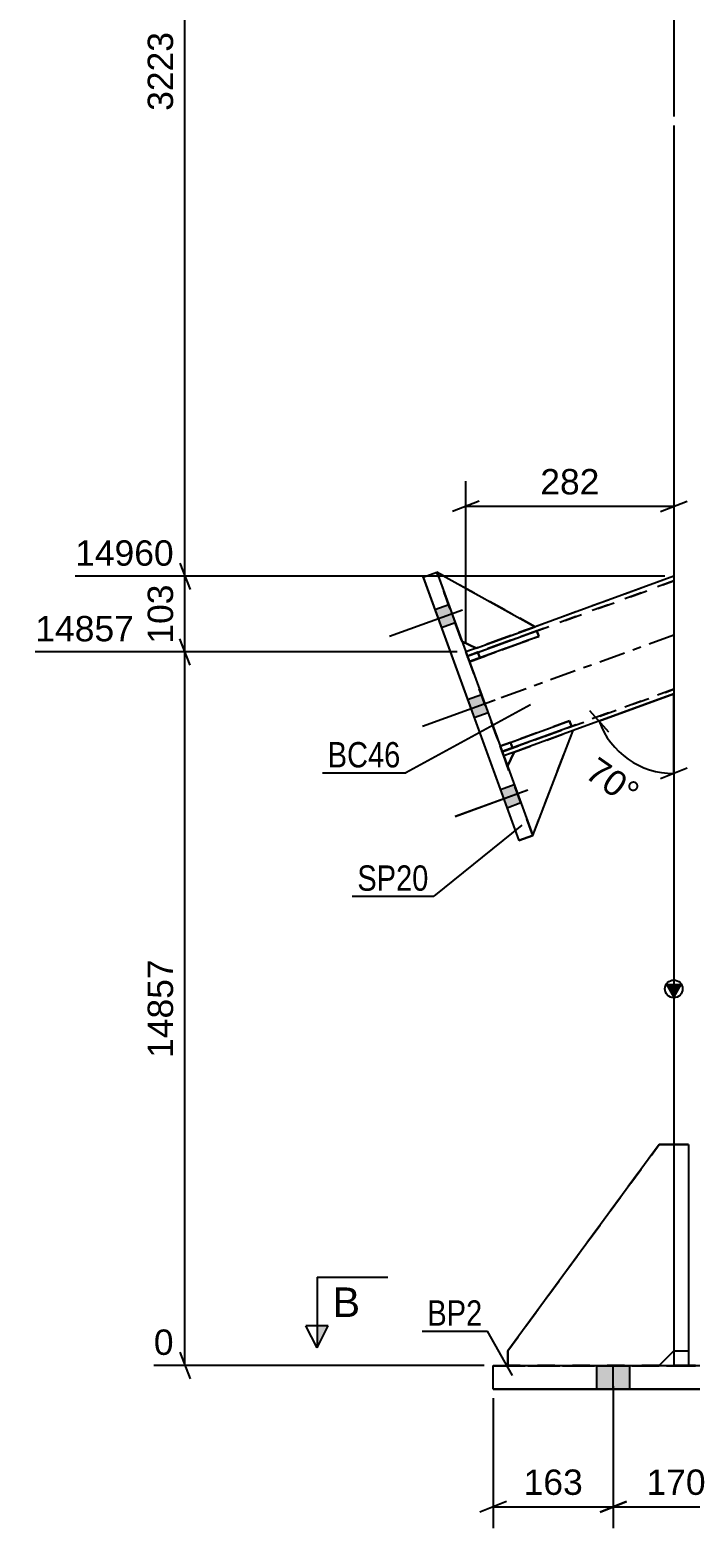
# Model space of a CAD drawing. Header units: millimetres. Extents: x -213 to 628, y -260 to 334.
# Drawn here: x 211 to 285.6, y -18.6 to 150.8 of the extents above; entities that cross this region are included whole.
import ezdxf

# ---------------------------------------------------------------- set-up
doc = ezdxf.new("R2010")
doc.units = ezdxf.units.MM
doc.linetypes.add('DXK_LINE_DOT2', pattern=[3.9198, 1.9599, -1.9599])
doc.linetypes.add('DXK_LINE_DOT3', pattern=[5.9187, 2.979, -0.9799, 0.9799, -0.9799])
doc.styles.add('Arial', font='ARIAL.TTF', dxfattribs={"height": 0.2})
doc.styles.add('Arial Narrow', font='ARIALN.TTF', dxfattribs={"height": 0.2})

# ---------------------------------------------------------------- blocks, each defined once
blk = doc.blocks.new('Part-284856391-1852 - 1775')
at = {"color": 7, "linetype": 'DXK_LINE_DOT2'}
for p, q in [((283.76, 24.78), (283.76, -0.23)), ((283.76, 24.78), (285.43, 24.78)), ((285.43, 24.78), (283.76, 24.78)), ((285.43, 24.78), (285.43, -0.23)), ((283.76, 1.45), (285.43, 1.45)), ((283.76, 1.44), (285.43, 1.44)), ((283.76, -0.22), (283.76, -0.2)), ((285.43, -0.22), (283.76, -0.22)), ((283.76, -0.23), (285.43, -0.23)), ((285.43, -0.22), (285.43, -0.2))]:
    blk.add_line(p, q, dxfattribs=at)
blk = doc.blocks.new('Part-284856391-1906 - 1775')
at = {"linetype": 'Continuous'}
blk.add_hatch(color=2, dxfattribs=at).paths.add_polyline_path([(283.76, 41.47), (282.96, 42.87), (284.56, 42.87)])
at = {"color": 2, "linetype": 'Continuous'}
for p, q in [((283.76, 226.72), (283.76, 140.96)), ((283.76, 139.96), (283.76, 42.46)), ((283.76, 41.47), (282.96, 42.87)), ((282.96, 42.87), (284.56, 42.87)), ((284.56, 42.87), (283.76, 41.47)), ((283.76, 41.46), (283.76, 24.79))]:
    blk.add_line(p, q, dxfattribs=at)
at = {"color": 7, "linetype": 'DXK_LINE_DOT2'}
for p, q in [((283.76, 24.79), (283.76, -0.22)), ((283.76, -0.22), (283.76, -0.21)), ((284.07, -0.21), (283.76, -0.21)), ((283.76, -0.22), (284.07, -0.22)), ((284.93, -0.21), (284.07, -0.21)), ((284.07, -0.22), (284.93, -0.22)), ((286.23, -0.21), (284.93, -0.21)), ((284.93, -0.22), (286.23, -0.22))]:
    blk.add_line(p, q, dxfattribs=at)
at = {"color": 2, "linetype": 'Continuous'}
blk.add_circle((283.76, 42.37), 1, dxfattribs=at)
blk = doc.blocks.new('Part-284856391-2100 - 1775')
at = {"color": 7, "linetype": 'DXK_LINE_DOT2'}
for p, q in [((259.84, 81.63), (256.99, 89.46)), ((256.99, 89.46), (268.1, 83.3)), ((256.99, 89.46), (256.99, 89.46)), ((256.99, 89.46), (259.84, 81.63)), ((268.1, 83.3), (256.99, 89.46)), ((268.1, 83.3), (261.44, 80.88)), ((261.44, 80.88), (268.1, 83.3)), ((268.1, 83.3), (268.1, 83.3)), ((261.44, 80.88), (259.84, 81.63)), ((259.84, 81.63), (259.84, 81.63)), ((259.84, 81.63), (259.84, 81.63)), ((261.44, 80.88), (261.44, 80.88)), ((261.44, 80.88), (261.44, 80.88))]:
    blk.add_line(p, q, dxfattribs=at)
at = {"color": 2, "linetype": 'Continuous'}
blk.add_line((259.84, 81.63), (261.44, 80.88), dxfattribs=at)
blk = doc.blocks.new('Part-284856391-1849 - 1775')
at = {"color": 2, "linetype": 'Continuous'}
for p, q in [((263.35, -2.89), (263.35, -0.2)), ((263.35, -0.2), (387.51, -0.2)), ((387.51, -2.89), (387.51, -0.2)), ((263.35, -2.87), (263.35, -2.89)), ((387.51, -2.87), (263.35, -2.87)), ((263.35, -2.89), (387.51, -2.89)), ((387.51, -2.87), (387.51, -2.89))]:
    blk.add_line(p, q, dxfattribs=at)
at = {"color": 7, "linetype": 'DXK_LINE_DOT2'}
blk.add_line((263.35, -0.23), (387.51, -0.23), dxfattribs=at)
blk = doc.blocks.new('Part-284856391-1826 - 1775')
at = {"color": 2, "linetype": 'Continuous'}
for p, q in [((264.15, 69.81), (271.98, 72.65)), ((272.2, 72.03), (264.37, 69.18)), ((272.2, 72.03), (271.98, 72.65)), ((264.37, 69.18), (264.15, 69.81)), ((264.37, 69.18), (265.55, 69.6))]:
    blk.add_line(p, q, dxfattribs=at)
at = {"color": 7, "linetype": 'DXK_LINE_DOT2'}
for p, q in [((271.98, 72.65), (265.32, 70.23)), ((265.55, 69.6), (272.2, 72.03)), ((265.32, 70.23), (264.15, 69.8)), ((264.15, 69.8), (264.15, 69.81)), ((264.37, 69.18), (264.15, 69.8)), ((265.55, 69.6), (265.32, 70.23)), ((264.37, 69.18), (264.37, 69.18))]:
    blk.add_line(p, q, dxfattribs=at)
blk = doc.blocks.new('Part-284856391-1827 - 1775')
at = {"color": 2, "linetype": 'Continuous'}
for p, q in [((260.44, 79.99), (268.27, 82.83)), ((268.5, 82.21), (260.67, 79.36)), ((268.5, 82.21), (268.27, 82.83)), ((260.67, 79.36), (260.44, 79.99)), ((260.67, 79.36), (261.84, 79.78))]:
    blk.add_line(p, q, dxfattribs=at)
at = {"color": 7, "linetype": 'DXK_LINE_DOT2'}
for p, q in [((268.27, 82.83), (261.61, 80.41)), ((261.84, 79.78), (268.5, 82.21)), ((261.61, 80.41), (260.44, 79.98)), ((260.44, 79.98), (260.44, 79.99)), ((260.67, 79.36), (260.44, 79.98)), ((261.84, 79.78), (261.61, 80.41)), ((260.67, 79.36), (260.67, 79.36))]:
    blk.add_line(p, q, dxfattribs=at)
blk = doc.blocks.new('Part-284856391-1828 - 1775')
at = {"color": 7, "linetype": 'DXK_LINE_DOT2'}
for p, q in [((271.98, 72.65), (264.15, 69.8)), ((264.37, 69.17), (272.2, 72.03)), ((265.32, 70.23), (271.98, 72.65)), ((272.2, 72.03), (265.55, 69.6)), ((271.98, 72.65), (272.2, 72.03)), ((264.15, 69.8), (265.32, 70.23)), ((264.15, 69.8), (264.15, 69.8)), ((264.15, 69.8), (264.37, 69.17)), ((264.15, 69.8), (264.37, 69.17)), ((265.55, 69.6), (264.37, 69.17)), ((265.32, 70.23), (265.55, 69.6)), ((264.37, 69.17), (264.37, 69.17))]:
    blk.add_line(p, q, dxfattribs=at)
blk = doc.blocks.new('Part-284856391-1850 - 1775')
at = {"color": 2, "linetype": 'Continuous'}
for p, q in [((283.76, 24.79), (283.76, -0.2)), ((283.76, 24.79), (285.43, 24.79)), ((285.43, 24.79), (285.43, -0.2)), ((283.76, 1.47), (285.43, 1.47))]:
    blk.add_line(p, q, dxfattribs=at)
at = {"color": 7, "linetype": 'DXK_LINE_DOT2'}
for p, q in [((285.43, 24.79), (283.76, 24.79)), ((283.76, 1.46), (285.43, 1.46)), ((283.76, -0.2), (283.76, -0.21)), ((285.43, -0.2), (283.76, -0.2)), ((283.76, -0.21), (285.43, -0.21)), ((285.43, -0.2), (285.43, -0.21))]:
    blk.add_line(p, q, dxfattribs=at)
blk = doc.blocks.new('Part-284856391-2101 - 1775')
at = {"color": 2, "linetype": 'Continuous'}
for p, q in [((256.99, 89.46), (268.1, 83.3)), ((261.44, 80.88), (268.1, 83.3)), ((268.1, 83.3), (268.1, 83.3)), ((259.84, 81.63), (261.44, 80.88)), ((261.44, 80.88), (261.44, 80.88))]:
    blk.add_line(p, q, dxfattribs=at)
at = {"color": 7, "linetype": 'DXK_LINE_DOT2'}
for p, q in [((259.84, 81.63), (256.99, 89.46)), ((256.99, 89.46), (268.1, 83.3)), ((256.99, 89.46), (256.99, 89.46)), ((256.99, 89.46), (259.84, 81.63)), ((268.1, 83.3), (261.44, 80.88)), ((261.44, 80.88), (259.84, 81.63)), ((259.84, 81.63), (259.84, 81.63))]:
    blk.add_line(p, q, dxfattribs=at)
blk = doc.blocks.new('Bolt-284856391-1911 - 1775')
at = {"linetype": 'Continuous'}
for points in [[(275.05, -2.87), (278.8, -2.87), (278.8, -0.2), (275.05, -0.2)], [(275.05, -2.87), (278.8, -2.87), (278.8, -0.2), (275.05, -0.2)], [(275.05, -2.88), (278.8, -2.88), (278.8, -0.21), (275.05, -0.21)], [(275.05, -2.87), (278.8, -2.87), (278.8, -0.21), (275.05, -0.21)], [(275.05, -2.89), (278.8, -2.89), (278.8, -0.22), (275.05, -0.22)], [(275.05, -2.89), (278.8, -2.89), (278.8, -0.22), (275.05, -0.22)], [(275.05, -2.89), (278.8, -2.89), (278.8, -0.22), (275.05, -0.22)], [(275.05, -2.88), (278.8, -2.88), (278.8, -0.22), (275.05, -0.22)], [(289.22, -2.87), (292.97, -2.87), (292.97, -0.2), (289.22, -0.2)], [(289.22, -2.87), (292.97, -2.87), (292.97, -0.2), (289.22, -0.2)], [(289.22, -2.89), (292.97, -2.89), (292.97, -0.22), (289.22, -0.22)], [(289.22, -2.89), (292.97, -2.89), (292.97, -0.22), (289.22, -0.22)], [(311.05, -2.87), (314.8, -2.87), (314.8, -0.2), (311.05, -0.2)], [(311.05, -2.87), (314.8, -2.87), (314.8, -0.2), (311.05, -0.2)], [(311.05, -2.89), (314.8, -2.89), (314.8, -0.22), (311.05, -0.22)], [(311.05, -2.89), (314.8, -2.89), (314.8, -0.22), (311.05, -0.22)], [(336.05, -2.87), (339.8, -2.87), (339.8, -0.2), (336.05, -0.2)], [(336.05, -2.87), (339.8, -2.87), (339.8, -0.2), (336.05, -0.2)], [(336.05, -2.89), (339.8, -2.89), (339.8, -0.22), (336.05, -0.22)], [(336.05, -2.89), (339.8, -2.89), (339.8, -0.22), (336.05, -0.22)], [(357.89, -2.87), (361.64, -2.87), (361.64, -0.2), (357.89, -0.2)], [(357.89, -2.87), (361.64, -2.87), (361.64, -0.2), (357.89, -0.2)], [(357.89, -2.89), (361.64, -2.89), (361.64, -0.22), (357.89, -0.22)], [(357.89, -2.89), (361.64, -2.89), (361.64, -0.22), (357.89, -0.22)], [(372.05, -2.87), (375.8, -2.87), (375.8, -0.2), (372.05, -0.2)], [(372.05, -2.87), (375.8, -2.87), (375.8, -0.2), (372.05, -0.2)], [(372.05, -2.88), (375.8, -2.88), (375.8, -0.21), (372.05, -0.21)], [(372.05, -2.87), (375.8, -2.87), (375.8, -0.21), (372.05, -0.21)], [(372.05, -2.89), (375.8, -2.89), (375.8, -0.22), (372.05, -0.22)], [(372.05, -2.89), (375.8, -2.89), (375.8, -0.22), (372.05, -0.22)], [(372.05, -2.89), (375.8, -2.89), (375.8, -0.22), (372.05, -0.22)], [(372.05, -2.88), (375.8, -2.88), (375.8, -0.22), (372.05, -0.22)]]:
    blk.add_hatch(color=1, dxfattribs=at).paths.add_polyline_path(points)
at = {"color": 1, "linetype": 'Continuous'}
for p, q in [((275.05, -2.87), (275.05, -0.2)), ((275.05, -2.87), (275.05, -0.2)), ((275.05, -2.88), (275.05, -0.21)), ((275.05, -2.87), (275.05, -0.21)), ((275.05, -2.89), (275.05, -0.22)), ((275.05, -2.89), (275.05, -0.22)), ((275.05, -2.89), (275.05, -0.22)), ((275.05, -2.88), (275.05, -0.22)), ((276.93, -2.87), (276.93, -0.2)), ((276.93, -2.87), (276.93, -0.2)), ((276.93, -2.88), (276.93, -0.21)), ((276.93, -2.87), (276.93, -0.21)), ((276.93, -2.89), (276.93, -0.22)), ((276.93, -2.89), (276.93, -0.22)), ((276.93, -2.89), (276.93, -0.22)), ((276.93, -2.88), (276.93, -0.22)), ((278.8, -2.87), (278.8, -0.2)), ((278.8, -2.87), (278.8, -0.2)), ((278.8, -2.88), (278.8, -0.21)), ((278.8, -2.87), (278.8, -0.21)), ((278.8, -2.89), (278.8, -0.22)), ((278.8, -2.89), (278.8, -0.22)), ((278.8, -2.89), (278.8, -0.22)), ((278.8, -2.88), (278.8, -0.22)), ((289.22, -2.87), (289.22, -0.2)), ((289.22, -2.87), (289.22, -0.2)), ((289.22, -2.89), (289.22, -0.22)), ((289.22, -2.89), (289.22, -0.22)), ((291.1, -2.87), (291.1, -0.2)), ((291.1, -2.87), (291.1, -0.2)), ((291.1, -2.89), (291.1, -0.22)), ((291.1, -2.89), (291.1, -0.22)), ((292.97, -2.87), (292.97, -0.2)), ((292.97, -2.87), (292.97, -0.2)), ((292.97, -2.89), (292.97, -0.22)), ((292.97, -2.89), (292.97, -0.22)), ((311.05, -2.87), (311.05, -0.2)), ((311.05, -2.87), (311.05, -0.2)), ((311.05, -2.89), (311.05, -0.22)), ((311.05, -2.89), (311.05, -0.22)), ((312.93, -2.87), (312.93, -0.2)), ((312.93, -2.87), (312.93, -0.2)), ((312.93, -2.89), (312.93, -0.22)), ((312.93, -2.89), (312.93, -0.22)), ((314.8, -2.87), (314.8, -0.2)), ((314.8, -2.87), (314.8, -0.2)), ((314.8, -2.89), (314.8, -0.22)), ((314.8, -2.89), (314.8, -0.22)), ((336.05, -2.87), (336.05, -0.2)), ((336.05, -2.87), (336.05, -0.2)), ((336.05, -2.89), (336.05, -0.22)), ((336.05, -2.89), (336.05, -0.22)), ((337.93, -2.87), (337.93, -0.2)), ((337.93, -2.87), (337.93, -0.2)), ((337.93, -2.89), (337.93, -0.22)), ((337.93, -2.89), (337.93, -0.22)), ((339.8, -2.87), (339.8, -0.2)), ((339.8, -2.87), (339.8, -0.2)), ((339.8, -2.89), (339.8, -0.22)), ((339.8, -2.89), (339.8, -0.22)), ((357.89, -2.87), (357.89, -0.2)), ((357.89, -2.87), (357.89, -0.2)), ((357.89, -2.89), (357.89, -0.22)), ((357.89, -2.89), (357.89, -0.22)), ((359.76, -2.87), (359.76, -0.2)), ((359.76, -2.87), (359.76, -0.2)), ((359.76, -2.89), (359.76, -0.22)), ((359.76, -2.89), (359.76, -0.22)), ((361.64, -2.87), (361.64, -0.2)), ((361.64, -2.87), (361.64, -0.2)), ((361.64, -2.89), (361.64, -0.22)), ((361.64, -2.89), (361.64, -0.22)), ((372.05, -2.87), (372.05, -0.2)), ((372.05, -2.87), (372.05, -0.2)), ((372.05, -2.88), (372.05, -0.21)), ((372.05, -2.87), (372.05, -0.21)), ((372.05, -2.89), (372.05, -0.22)), ((372.05, -2.89), (372.05, -0.22)), ((372.05, -2.89), (372.05, -0.22)), ((372.05, -2.88), (372.05, -0.22)), ((373.93, -2.87), (373.93, -0.2)), ((373.93, -2.87), (373.93, -0.2)), ((373.93, -2.88), (373.93, -0.21)), ((373.93, -2.87), (373.93, -0.21)), ((373.93, -2.89), (373.93, -0.22)), ((373.93, -2.89), (373.93, -0.22)), ((373.93, -2.89), (373.93, -0.22)), ((373.93, -2.88), (373.93, -0.22)), ((375.8, -2.87), (375.8, -0.2)), ((375.8, -2.87), (375.8, -0.2)), ((375.8, -2.88), (375.8, -0.21)), ((375.8, -2.87), (375.8, -0.21)), ((375.8, -2.89), (375.8, -0.22)), ((375.8, -2.89), (375.8, -0.22)), ((375.8, -2.89), (375.8, -0.22)), ((375.8, -2.88), (375.8, -0.22))]:
    blk.add_line(p, q, dxfattribs=at)
blk = doc.blocks.new('Part-284856391-2032 - 1775')
at = {"color": 7, "linetype": 'DXK_LINE_DOT2'}
for p, q in [((283.76, 89), (260.27, 80.45)), ((260.44, 79.98), (283.76, 88.47)), ((283.76, 88.47), (260.44, 79.98)), ((283.76, 89), (283.76, 89)), ((283.76, 89), (283.76, 75.7)), ((268.1, 83.3), (261.44, 80.88)), ((260.27, 80.45), (260.27, 80.45)), ((260.3, 80.38), (260.27, 80.45)), ((260.27, 80.45), (260.3, 80.38)), ((260.37, 80.18), (260.3, 80.38)), ((260.3, 80.38), (260.37, 80.18)), ((260.48, 79.87), (260.37, 80.18)), ((260.37, 80.18), (260.44, 79.98)), ((260.44, 79.98), (264.36, 69.21)), ((260.44, 79.98), (260.44, 79.98)), ((260.44, 79.98), (260.45, 79.95)), ((260.45, 79.95), (260.44, 79.98)), ((260.45, 79.95), (260.49, 79.85)), ((260.49, 79.84), (260.45, 79.95)), ((260.48, 79.87), (264.33, 69.29)), ((260.49, 79.85), (260.55, 79.69)), ((260.49, 79.84), (264.27, 69.47)), ((260.55, 79.69), (264.32, 69.31)), ((264.37, 69.18), (283.76, 76.23)), ((283.76, 76.23), (264.37, 69.18)), ((272.38, 71.56), (265.72, 69.13)), ((272.38, 71.56), (265.72, 69.13)), ((264.32, 69.31), (264.27, 69.47)), ((264.32, 69.31), (264.36, 69.21)), ((264.36, 69.21), (264.32, 69.31)), ((264.44, 68.98), (264.33, 69.29)), ((264.36, 69.21), (264.37, 69.18)), ((264.37, 69.18), (264.36, 69.21)), ((264.36, 69.21), (264.44, 68.98)), ((264.37, 69.18), (264.37, 69.18)), ((264.44, 68.98), (264.52, 68.78)), ((264.52, 68.78), (264.44, 68.98)), ((264.52, 68.78), (264.54, 68.71)), ((264.54, 68.71), (264.52, 68.78)), ((264.54, 68.71), (264.55, 68.71)), ((264.54, 68.71), (264.54, 68.71))]:
    blk.add_line(p, q, dxfattribs=at)
at = {"color": 2, "linetype": 'Continuous'}
for p, q in [((283.76, 89), (268.1, 83.3)), ((261.44, 80.88), (260.27, 80.45)), ((283.76, 75.7), (272.38, 71.56)), ((283.76, 75.7), (272.38, 71.56)), ((265.72, 69.13), (264.54, 68.71)), ((265.72, 69.13), (264.55, 68.71))]:
    blk.add_line(p, q, dxfattribs=at)
at = {"color": 7, "linetype": 'DXK_LINE_DOT3'}
blk.add_line((283.76, 82.35), (262.41, 74.58), dxfattribs=at)
blk = doc.blocks.new('Part-284856391-2052 - 1775')
at = {"color": 2, "linetype": 'Continuous'}
for p, q in [((255.43, 88.89), (256.99, 89.46)), ((255.43, 88.88), (255.43, 88.89)), ((255.43, 88.88), (255.43, 88.89)), ((255.43, 88.89), (266.26, 59.13)), ((255.43, 88.88), (266.26, 59.13)), ((256.99, 89.46), (267.82, 59.7)), ((266.26, 59.13), (267.82, 59.7)), ((267.82, 59.7), (266.26, 59.13)), ((267.82, 59.7), (267.82, 59.7)), ((267.82, 59.7), (267.82, 59.7)), ((266.26, 59.13), (266.26, 59.13))]:
    blk.add_line(p, q, dxfattribs=at)
at = {"color": 7, "linetype": 'DXK_LINE_DOT2'}
for p in [(255.43, 88.89), (256.99, 89.46), (267.82, 59.7)]:
    blk.add_line(p, (256.99, 89.45), dxfattribs=at)
blk = doc.blocks.new('Bolt-284856391-2053 - 1775')
at = {"linetype": 'Continuous'}
for points in [[(259.07, 83.74), (258.33, 85.78), (256.77, 85.21), (257.51, 83.17)], [(259.07, 83.74), (258.33, 85.78), (256.77, 85.21), (257.51, 83.17)], [(259.07, 83.74), (258.33, 85.78), (256.77, 85.21), (257.51, 83.17)], [(262.78, 73.56), (262.04, 75.6), (260.47, 75.03), (261.21, 72.99)], [(262.78, 73.56), (262.04, 75.6), (260.47, 75.03), (261.21, 72.99)], [(266.48, 63.38), (265.74, 65.42), (264.18, 64.85), (264.92, 62.81)], [(266.48, 63.38), (265.74, 65.42), (264.18, 64.85), (264.92, 62.81)], [(266.48, 63.38), (265.74, 65.42), (264.18, 64.85), (264.92, 62.81)]]:
    blk.add_hatch(color=1, dxfattribs=at).paths.add_polyline_path(points)
at = {"color": 1, "linetype": 'Continuous'}
for p, q in [((259.88, 85.19), (251.65, 82.19)), ((259.88, 85.19), (251.65, 82.2)), ((259.88, 85.18), (251.65, 82.19)), ((258.33, 85.78), (256.77, 85.21)), ((258.33, 85.78), (256.77, 85.21)), ((258.33, 85.78), (256.77, 85.21)), ((259.07, 83.74), (257.51, 83.17)), ((259.07, 83.74), (257.51, 83.17)), ((259.07, 83.74), (257.51, 83.17)), ((263.58, 75.01), (255.36, 72.02)), ((263.58, 75), (255.36, 72.01)), ((262.04, 75.6), (260.47, 75.03)), ((262.04, 75.6), (260.47, 75.03)), ((262.78, 73.56), (261.21, 72.99)), ((262.78, 73.56), (261.21, 72.99)), ((267.29, 64.83), (259.06, 61.83)), ((267.29, 64.83), (259.06, 61.84)), ((267.29, 64.82), (259.06, 61.83)), ((265.74, 65.42), (264.18, 64.85)), ((265.74, 65.42), (264.18, 64.85)), ((265.74, 65.42), (264.18, 64.85)), ((266.48, 63.38), (264.92, 62.81)), ((266.48, 63.38), (264.92, 62.81)), ((266.48, 63.38), (264.92, 62.81))]:
    blk.add_line(p, q, dxfattribs=at)
blk = doc.blocks.new('Part-284856391-2094 - 1775')
at = {"color": 2, "linetype": 'Continuous'}
for p, q in [((282.1, 24.79), (265.01, 1.46)), ((282.1, 24.79), (282.1, 24.79)), ((283.76, 24.79), (282.1, 24.79)), ((265.01, 1.46), (265.01, 1.46)), ((265.01, 1.46), (265.01, -0.2)), ((282.1, -0.2), (283.76, 1.46))]:
    blk.add_line(p, q, dxfattribs=at)
at = {"color": 7, "linetype": 'DXK_LINE_DOT2'}
for p, q in [((265.01, 1.46), (282.1, 24.79)), ((282.1, 24.79), (283.76, 24.79)), ((283.76, 24.79), (283.76, 1.46)), ((283.76, 1.46), (282.1, -0.21)), ((265.01, -0.2), (265.01, -0.21)), ((282.1, -0.21), (265.01, -0.21)), ((265.01, -0.21), (282.1, -0.21)), ((282.1, -0.21), (282.1, -0.2)), ((282.1, -0.21), (282.1, -0.21))]:
    blk.add_line(p, q, dxfattribs=at)
blk = doc.blocks.new('Part-284856391-2095 - 1775')
at = {"color": 7, "linetype": 'DXK_LINE_DOT2'}
for p, q in [((265.01, 1.45), (282.1, 24.78)), ((282.1, 24.78), (265.01, 1.45)), ((282.1, 24.78), (283.76, 24.78)), ((282.1, 24.78), (282.1, 24.78)), ((283.76, 24.78), (282.1, 24.78)), ((283.76, 24.78), (283.76, 1.45)), ((265.01, -0.22), (265.01, 1.45)), ((283.76, 1.45), (282.1, -0.22)), ((282.1, -0.22), (265.01, -0.22)), ((265.01, -0.22), (282.1, -0.22)), ((282.1, -0.22), (282.12, -0.2)), ((282.1, -0.22), (282.1, -0.22))]:
    blk.add_line(p, q, dxfattribs=at)
at = {"color": 2, "linetype": 'Continuous'}
blk.add_line((282.12, -0.2), (283.76, 1.45), dxfattribs=at)
blk = doc.blocks.new('Part-284856391-2098 - 1775')
at = {"color": 7, "linetype": 'DXK_LINE_DOT2'}
for p, q in [((272.38, 71.56), (265.72, 69.13)), ((265.72, 69.13), (272.38, 71.56)), ((267.82, 59.7), (272.38, 71.56)), ((267.82, 59.7), (272.38, 71.56)), ((272.38, 71.56), (272.38, 71.56)), ((265.72, 69.13), (264.97, 67.53)), ((264.97, 67.53), (265.72, 69.13)), ((265.72, 69.13), (265.72, 69.13)), ((267.82, 59.7), (264.97, 67.53)), ((264.97, 67.53), (264.97, 67.53)), ((267.82, 59.7), (264.97, 67.53))]:
    blk.add_line(p, q, dxfattribs=at)
at = {"color": 2, "linetype": 'Continuous'}
blk.add_line((267.82, 59.7), (267.82, 59.7), dxfattribs=at)
blk.add_line((267.82, 59.7), (267.82, 59.7), dxfattribs=at)
blk.add_line((267.82, 59.7), (267.82, 59.7), dxfattribs=at)
blk = doc.blocks.new('Part-284856391-2099 - 1775')
at = {"color": 2, "linetype": 'Continuous'}
for p, q in [((272.38, 71.56), (265.72, 69.13)), ((267.82, 59.7), (272.38, 71.56)), ((272.38, 71.56), (272.38, 71.56)), ((265.72, 69.13), (264.97, 67.53)), ((265.72, 69.13), (265.72, 69.13)), ((267.82, 59.7), (267.82, 59.7)), ((267.82, 59.7), (267.82, 59.7)), ((267.82, 59.7), (267.82, 59.7))]:
    blk.add_line(p, q, dxfattribs=at)
at = {"color": 7, "linetype": 'DXK_LINE_DOT2'}
for p, q in [((265.72, 69.13), (272.38, 71.56)), ((267.82, 59.7), (272.38, 71.56)), ((264.97, 67.53), (265.72, 69.13)), ((267.82, 59.7), (264.97, 67.53)), ((264.97, 67.53), (264.97, 67.53)), ((267.82, 59.7), (264.97, 67.53)), ((267.82, 59.7), (267.82, 59.7)), ((267.82, 59.7), (267.82, 59.7))]:
    blk.add_line(p, q, dxfattribs=at)
blk = doc.blocks.new('Part-284856391-2102 - 1775')
at = {"color": 7, "linetype": 'DXK_LINE_DOT2'}
for p, q in [((268.27, 82.83), (260.44, 79.98)), ((260.67, 79.35), (268.5, 82.21)), ((261.61, 80.41), (268.27, 82.83)), ((268.5, 82.21), (261.84, 79.78)), ((268.27, 82.83), (268.5, 82.21)), ((260.44, 79.98), (261.61, 80.41)), ((260.44, 79.98), (260.44, 79.98)), ((260.44, 79.98), (260.67, 79.35)), ((260.44, 79.98), (260.67, 79.35)), ((261.84, 79.78), (260.67, 79.35)), ((261.61, 80.41), (261.84, 79.78)), ((260.67, 79.35), (260.67, 79.35))]:
    blk.add_line(p, q, dxfattribs=at)
blk = doc.blocks.new('StraightDimension-284856391-2108 - 1775')
at = {"color": 7, "linetype": 'Continuous'}
for p, q in [((283.76, 139.03), (283.76, 94.51)), ((260.27, 81.45), (260.27, 99.76)), ((261.77, 97.51), (258.77, 96.31)), ((260.27, 96.91), (283.76, 96.91)), ((282.26, 96.31), (285.26, 97.51))]:
    blk.add_line(p, q, dxfattribs=at)
at = {"color": 0}
blk.add_wipeout([(275.95, 97.66), (275.95, 101.86), (268.08, 101.86), (268.08, 97.66)], dxfattribs=at)
at = {"color": 3, "style": 'Arial'}
blk.add_text('282', height=2.865, dxfattribs=at).set_placement((268.68, 98.26))
blk = doc.blocks.new('StraightDimension-284856391-2317 - 1775')
at = {"color": 7, "linetype": 'Continuous'}
for p, q in [((229.14, 201.6), (227.94, 204.6)), ((259.27, 203.1), (211.63, 203.1)), ((228.54, 89), (228.54, 203.1)), ((227.94, 90.5), (229.14, 87.5)), ((282.76, 89), (216.13, 89))]:
    blk.add_line(p, q, dxfattribs=at)
at = {"color": 0, "linetype": 'Continuous'}
blk.add_wipeout([(223.34, 203.7), (223.34, 207.9), (211.03, 207.9), (211.03, 203.7)], dxfattribs=at)
at = {"color": 0}
blk.add_wipeout([(227.79, 151.1), (223.59, 151.1), (223.59, 141.01), (227.79, 141.01)], dxfattribs=at)
at = {"color": 3, "linetype": 'Continuous', "style": 'Arial'}
blk.add_text('18183', height=2.865, dxfattribs=at).set_placement((211.63, 204.3))
at = {"color": 3, "style": 'Arial'}
blk.add_text('3223', height=2.865, rotation=90.0002, dxfattribs=at).set_placement((227.19, 141.61))
blk = doc.blocks.new('StraightDimension-284856391-2323 - 1775')
at = {"color": 7, "linetype": 'Continuous'}
for p, q in [((227.94, 90.5), (229.14, 87.5)), ((282.76, 89), (216.13, 89)), ((228.54, 80.45), (228.54, 89)), ((229.14, 78.95), (227.94, 81.95)), ((259.27, 80.45), (211.63, 80.45))]:
    blk.add_line(p, q, dxfattribs=at)
at = {"color": 0, "linetype": 'Continuous'}
blk.add_wipeout([(227.84, 89.6), (227.84, 93.8), (215.53, 93.8), (215.53, 89.6)], dxfattribs=at)
at = {"color": 0}
blk.add_wipeout([(227.79, 88.66), (223.59, 88.66), (223.59, 80.79), (227.79, 80.79)], dxfattribs=at)
at = {"color": 3, "linetype": 'Continuous', "style": 'Arial'}
blk.add_text('14960', height=2.865, dxfattribs=at).set_placement((216.13, 90.2))
at = {"color": 3, "style": 'Arial'}
blk.add_text('103', height=2.865, rotation=90.0002, dxfattribs=at).set_placement((227.19, 81.39))
blk = doc.blocks.new('StraightDimension-284856391-2329 - 1775')
at = {"color": 7, "linetype": 'Continuous'}
for p, q in [((229.14, 78.95), (227.94, 81.95)), ((259.27, 80.45), (211.63, 80.45)), ((228.54, -0.2), (228.54, 80.45)), ((227.94, 1.3), (229.14, -1.7)), ((262.35, -0.2), (225.02, -0.2))]:
    blk.add_line(p, q, dxfattribs=at)
at = {"color": 0, "linetype": 'Continuous'}
for points in [[(223.34, 81.05), (223.34, 85.25), (211.03, 85.25), (211.03, 81.05)], [(227.84, 0.4), (227.84, 4.6), (224.42, 4.6), (224.42, 0.4)]]:
    blk.add_wipeout(points, dxfattribs=at)
at = {"color": 0}
blk.add_wipeout([(227.79, 46.29), (223.59, 46.29), (223.59, 33.97), (227.79, 33.97)], dxfattribs=at)
at = {"color": 3, "linetype": 'Continuous', "style": 'Arial'}
for s, height, p in [('14857', 2.865, (211.63, 81.65)), ('0', 2.87, (225.02, 1))]:
    blk.add_text(s, height=height, dxfattribs=at).set_placement(p)
at = {"color": 3, "style": 'Arial'}
blk.add_text('14857', height=2.865, rotation=90.0002, dxfattribs=at).set_placement((227.19, 34.57))
blk = doc.blocks.new('StraightDimension-284856391-6252 - 1775')
at = {"color": 7, "linetype": 'Continuous'}
for p, q in [((276.93, -2.55), (276.93, -18.57)), ((291.1, -4.59), (291.1, -18.57)), ((278.43, -15.57), (275.43, -16.77)), ((276.93, -16.17), (291.1, -16.17)), ((289.6, -16.77), (292.6, -15.57))]:
    blk.add_line(p, q, dxfattribs=at)
at = {"color": 0}
blk.add_wipeout([(287.95, -15.42), (287.95, -11.22), (280.08, -11.22), (280.08, -15.42)], dxfattribs=at)
at = {"color": 3, "style": 'Arial'}
blk.add_text('170', height=2.865, dxfattribs=at).set_placement((280.68, -14.82))
blk = doc.blocks.new('StraightDimension-284856391-6253 - 1775')
at = {"color": 7, "linetype": 'Continuous'}
for p, q in [((276.93, -2.55), (276.93, -18.57)), ((263.35, -3.89), (263.35, -18.57)), ((264.85, -15.57), (261.85, -16.77)), ((263.35, -16.17), (276.93, -16.17)), ((275.43, -16.77), (278.43, -15.57))]:
    blk.add_line(p, q, dxfattribs=at)
at = {"color": 0}
blk.add_wipeout([(274.07, -15.42), (274.07, -11.22), (266.2, -11.22), (266.2, -15.42)], dxfattribs=at)
at = {"color": 3, "style": 'Arial'}
blk.add_text('163', height=2.865, dxfattribs=at).set_placement((266.8, -14.82))
blk = doc.blocks.new('AngleDimension-284856391-10577 - 1775')
at = {"color": 7, "linetype": 'Continuous'}
for p, q in [((275.31, 72.62), (283.76, 75.7)), ((282.82, 75.36), (275.31, 72.62)), ((283.76, 66.71), (283.76, 75.7)), ((274.23, 73.83), (276.39, 71.42)), ((285.26, 67.31), (282.26, 66.11))]:
    blk.add_line(p, q, dxfattribs=at)
blk.add_arc((283.76, 75.7), 8.99, 200, 270, dxfattribs=at)
at = {"color": 0}
blk.add_wipeout([(278.65, 62.08), (281.06, 65.52), (275.12, 69.67), (272.71, 66.23)], dxfattribs=at)
at = {"color": 3, "style": 'Arial'}
blk.add_text('70°', height=2.865, rotation=-35.002, dxfattribs=at).set_placement((273.55, 66.38))
blk = doc.blocks.new('Mark-284856391-1845 - 1775')
at = {"color": 0}
blk.add_wipeout([(262.13, 4.3), (262.13, 7.3), (255.92, 7.3), (255.92, 4.3)], dxfattribs=at)
blk.add_wipeout([(262.13, 4.3), (262.13, 7.3), (255.92, 7.3), (255.92, 4.3)], dxfattribs=at)
at = {"color": 30, "linetype": 'Continuous'}
for p in [(255.32, 3.7), (265.53, -1.33)]:
    blk.add_line(p, (262.73, 3.7), dxfattribs=at)
at = {"color": 3, "style": 'Arial Narrow'}
blk.add_text('BP2', height=2.863, dxfattribs=at).set_placement((255.92, 4.3))
blk = doc.blocks.new('Mark-284856391-2028 - 1775')
at = {"color": 0}
blk.add_wipeout([(252.88, 67.4), (252.88, 70.4), (244.66, 70.4), (244.66, 67.4)], dxfattribs=at)
blk.add_wipeout([(252.88, 67.4), (252.88, 70.4), (244.66, 70.4), (244.66, 67.4)], dxfattribs=at)
at = {"color": 30, "linetype": 'Continuous'}
for p in [(267.59, 74.48), (244.06, 66.8)]:
    blk.add_line(p, (253.48, 66.8), dxfattribs=at)
at = {"color": 3, "style": 'Arial Narrow'}
blk.add_text('BC46', height=2.863, dxfattribs=at).set_placement((244.66, 67.4))
blk = doc.blocks.new('Mark-284856391-2048 - 1775')
at = {"color": 0}
blk.add_wipeout([(256.05, 53.46), (256.05, 56.46), (248.01, 56.46), (248.01, 53.46)], dxfattribs=at)
blk.add_wipeout([(256.05, 53.46), (256.05, 56.46), (248.01, 56.46), (248.01, 53.46)], dxfattribs=at)
at = {"color": 30, "linetype": 'Continuous'}
for p in [(266.6, 60.87), (247.41, 52.86)]:
    blk.add_line(p, (256.65, 52.86), dxfattribs=at)
at = {"color": 3, "style": 'Arial Narrow'}
blk.add_text('SP20', height=2.863, dxfattribs=at).set_placement((248.01, 53.46))
blk = doc.blocks.new('SectionMark-284856391-10588 - 1775')
at = {"linetype": 'Continuous'}
for points in [[(243.46, 4.28), (244.71, 4.28), (243.46, 1.78)], [(396.06, 4.28), (397.31, 4.28), (397.31, 1.78)]]:
    blk.add_hatch(color=6, dxfattribs=at).paths.add_polyline_path(points)
at = {"color": 6, "linetype": 'Continuous'}
for p, q in [((243.46, 9.78), (251.46, 9.78)), ((243.46, 9.78), (243.46, 1.78)), ((397.31, 9.78), (389.31, 9.78)), ((397.31, 9.78), (397.31, 1.78)), ((243.46, 1.78), (242.21, 4.28)), ((244.71, 4.28), (242.21, 4.28)), ((243.46, 1.78), (244.71, 4.28)), ((396.06, 4.28), (398.56, 4.28)), ((397.31, 1.78), (396.06, 4.28)), ((398.56, 4.28), (397.31, 1.78))]:
    blk.add_line(p, q, dxfattribs=at)
at = {"color": 0, "linetype": 'Continuous'}
for points in [[(248.32, 5.28), (248.32, 8.78), (245.21, 8.78), (245.21, 5.28)], [(395.56, 5.28), (395.56, 8.78), (392.45, 8.78), (392.45, 5.28)]]:
    blk.add_wipeout(points, dxfattribs=at)
at = {"color": 3, "linetype": 'Continuous', "style": 'Arial'}
for p in [(245.21, 5.28), (392.45, 5.28)]:
    blk.add_text('B', height=3.34, dxfattribs=at).set_placement(p)

msp = doc.modelspace()

# ---------------------------------------------------------------- block references
for name in ['Part-284856391-1906 - 1775', 'Part-284856391-2052 - 1775', 'Part-284856391-2100 - 1775', 'Part-284856391-2101 - 1775', 'Part-284856391-2032 - 1775', 'Bolt-284856391-2053 - 1775', 'Part-284856391-1827 - 1775', 'Part-284856391-2102 - 1775', 'Part-284856391-1826 - 1775', 'Part-284856391-1828 - 1775', 'Part-284856391-2098 - 1775', 'Part-284856391-2099 - 1775', 'Part-284856391-2094 - 1775', 'Part-284856391-2095 - 1775', 'Part-284856391-1850 - 1775', 'Part-284856391-1852 - 1775', 'Part-284856391-1849 - 1775', 'Bolt-284856391-1911 - 1775']:
    msp.add_blockref(name, (0, 0))

# ---------------------------------------------------------------- next in the draw order: block references
for name in ['StraightDimension-284856391-2108 - 1775', 'AngleDimension-284856391-10577 - 1775', 'StraightDimension-284856391-6252 - 1775']:
    msp.add_blockref(name, (0, 0))

# ---------------------------------------------------------------- next in the draw order: block references
msp.add_blockref('StraightDimension-284856391-2317 - 1775', (0, 0))

# ---------------------------------------------------------------- next in the draw order: block references
msp.add_blockref('StraightDimension-284856391-2323 - 1775', (0, 0))

# ---------------------------------------------------------------- next in the draw order: block references
msp.add_blockref('StraightDimension-284856391-2329 - 1775', (0, 0))

# ---------------------------------------------------------------- next in the draw order: block references
for name in ['Mark-284856391-2028 - 1775', 'Mark-284856391-2048 - 1775', 'Mark-284856391-1845 - 1775', 'StraightDimension-284856391-6253 - 1775']:
    msp.add_blockref(name, (0, 0))

# ---------------------------------------------------------------- next in the draw order: block references
msp.add_blockref('SectionMark-284856391-10588 - 1775', (0, 0))

doc.saveas('drawing.dxf')
